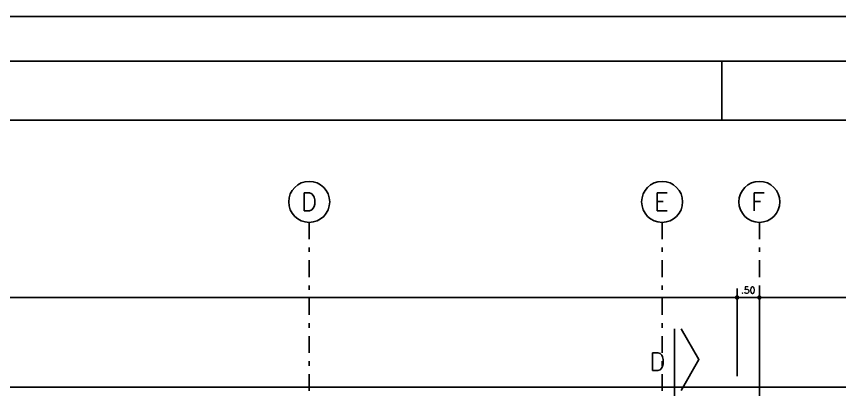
# Model space of a CAD drawing. Extents: x -14 to 107, y -33 to 53.
# Drawn here: x 34.9 to 53.34, y 44.45 to 52.81 of the extents above; entities that cross this region are included whole.
import ezdxf

# ---------------------------------------------------------------- set-up
doc = ezdxf.new("R2010")
doc.units = 0
doc.header["$LTSCALE"] = 1.5
doc.header["$MEASUREMENT"] = 0
doc.linetypes.add('DASHDOT', pattern=[1, 0.5, -0.25, 0, -0.25])
doc.layers.get('0').update_dxf_attribs({"linetype": 'CONTINUOUS'})
for name, color, linetype in [('A-PAREDE', 3, 'CONTINUOUS'), ('COTAS', 7, 'CONTINUOUS'), ('EIXOS', 32, 'DASHDOT'), ('N-NOTACOES', 6, 'CONTINUOUS'), ('PILAREXIST', 7, 'CONTINUOUS'), ('T-FOLHA', 7, 'CONTINUOUS')]:
    doc.layers.add(name, color=color, linetype=linetype)
doc.styles.add('COTA', font='romans.shx')
doc.styles.add('ROMANS', font='romans')
doc.dimstyles.new('DG060-1', dxfattribs={"dimscale": 0.1, "dimtxt": 1.5, "dimasz": 1, "dimexe": 2, "dimexo": 2.5, "dimgap": 0.9, "dimtad": 1, "dimzin": 4, "dimdsep": 46, "dimtxsty": 'COTA', "dimblk": 'DOT', "dimblk1": 'DOT', "dimblk2": 'DOT', "dimsah": 1, "dimcen": 0.09, "dimclrd": 1, "dimclre": 1, "dimclrt": 2, "dimadec": 0, "dimazin": 0, "dimtfac": 1, "dimtdec": 4, "dimtix": 1, "dimtmove": 2, "dimatfit": 3, "dimldrblk": 'DOT', "dimfxl": 1, "dimtvp": 2, "dimtolj": 1, "dimtzin": 0, "dimarcsym": 0})

# ---------------------------------------------------------------- blocks, each defined once
blk = doc.blocks.new('N-1109')
at = {"layer": 'N-NOTACOES'}
blk.add_line((0, 0.0315), (0, 0), dxfattribs=at)
blk.add_lwpolyline([(0.00146, 0.03155), (0.00546, 0.02463), (0.00146, 0.0177)], dxfattribs=at)
at = {"layer": 'N-NOTACOES', "style": 'ROMANS'}
blk.add_attdef('A', (-0.00562, 0.02217), '', height=0.004, dxfattribs=at)
blk = doc.blocks.new('DOT')
at = {"color": 0, "linetype": 'ByBlock'}
blk.add_line((-0.5, 0), (-1, 0), dxfattribs=at)
at = {"color": 0, "linetype": 'ByBlock', "const_width": 0.5}
blk.add_lwpolyline([(-0.25, 0, 1), (0.25, 0, 1)], format="xyb", close=True, dxfattribs=at)
blk = doc.blocks.new('*D33')
at = {"color": 1, "linetype": 'ByBlock'}
for p, q in [((14.3, 44.75), (14.3, 46.713)), ((51.045, 44.75), (51.045, 46.713)), ((14.4, 46.513), (50.945, 46.513))]:
    blk.add_line(p, q, dxfattribs=at)
at = {"color": 1, "linetype": 'ByBlock', "xscale": 0.1, "yscale": 0.1, "zscale": 0.1, "rotation": 180}
blk.add_blockref('DOT', (14.3, 46.513), dxfattribs=at)
at = {"color": 1, "linetype": 'ByBlock', "xscale": 0.1, "yscale": 0.1, "zscale": 0.1}
blk.add_blockref('DOT', (51.045, 46.513), dxfattribs=at)
at = {"color": 2, "linetype": 'ByBlock', "insert": (32.672, 46.678), "char_height": 0.15, "attachment_point": 5, "style": 'COTA'}
blk.add_mtext('\\A1;36.75', dxfattribs=at)
blk = doc.blocks.new('*D34')
at = {"color": 1, "linetype": 'ByBlock'}
for p, q in [((51.544, 39.753), (51.544, 46.713)), ((65.735, 40.65), (65.735, 46.713)), ((51.644, 46.513), (65.635, 46.513))]:
    blk.add_line(p, q, dxfattribs=at)
at = {"color": 1, "linetype": 'ByBlock', "xscale": 0.1, "yscale": 0.1, "zscale": 0.1, "rotation": 180}
blk.add_blockref('DOT', (51.544, 46.513), dxfattribs=at)
at = {"color": 1, "linetype": 'ByBlock', "xscale": 0.1, "yscale": 0.1, "zscale": 0.1}
blk.add_blockref('DOT', (65.735, 46.513), dxfattribs=at)
at = {"color": 2, "linetype": 'ByBlock', "insert": (58.639, 46.678), "char_height": 0.15, "attachment_point": 5, "style": 'COTA'}
blk.add_mtext('\\A1;14.19', dxfattribs=at)
blk = doc.blocks.new('*D155')
at = {"color": 1, "linetype": 'ByBlock'}
for p, q in [((51.045, 45.647), (51.045, 46.713)), ((51.544, 45.647), (51.544, 46.713)), ((51.444, 46.513), (51.145, 46.513))]:
    blk.add_line(p, q, dxfattribs=at)
at = {"color": 1, "linetype": 'ByBlock', "xscale": 0.1, "yscale": 0.1, "zscale": 0.1, "rotation": 180}
blk.add_blockref('DOT', (51.045, 46.513), dxfattribs=at)
at = {"color": 1, "linetype": 'ByBlock', "xscale": 0.1, "yscale": 0.1, "zscale": 0.1}
blk.add_blockref('DOT', (51.544, 46.513), dxfattribs=at)
at = {"color": 2, "linetype": 'ByBlock', "insert": (51.294, 46.678), "char_height": 0.15, "attachment_point": 5, "style": 'COTA'}
blk.add_mtext('\\A1;.50', dxfattribs=at)

msp = doc.modelspace()

# ---------------------------------------------------------------- linework, layer by layer
at = {"layer": 'A-PAREDE'}
msp.add_line((0, 44.5), (60.0886, 44.5), dxfattribs=at)
at = {"layer": 'EIXOS', "ltscale": 0.5}
for p, q in [((41.461, 48.1976), (41.461, -4.8398)), ((49.366, 48.1976), (49.366, -4.8398)), ((51.5447, 48.1976), (51.5447, -4.8398))]:
    msp.add_line(p, q, dxfattribs=at)
at = {"layer": 'EIXOS', "linetype": 'Continuous'}
for centre in [(41.461, 48.6568), (49.366, 48.6568), (51.544, 48.6568)]:
    msp.add_circle(centre, 0.4592, dxfattribs=at)
at = {"layer": 'T-FOLHA', "color": 1}
msp.add_lwpolyline([(-13.699, -33.2871), (-13.699, 52.8129), (107.201, 52.8129), (107.201, -33.2871)], close=True, dxfattribs=at)
at = {"layer": 'T-FOLHA', "color": 2}
msp.add_lwpolyline([(-12.699, -32.2871), (-12.699, 51.8129), (106.201, 51.8129), (106.201, -32.2871)], close=True, dxfattribs=at)
msp.add_lwpolyline([(50.701, 51.8129), (50.701, 50.4912)], dxfattribs=at)
at = {"layer": 'T-FOLHA', "color": 3}
msp.add_lwpolyline([(-10.199, 50.4912), (105.201, 50.4912), (105.201, -30.6831), (-10.199, -30.6831), (-10.199, 50.4912)], dxfattribs=at)

# ---------------------------------------------------------------- block references
at = {"layer": 'PILAREXIST', "xscale": 100, "yscale": 100, "zscale": 100}
msp.add_blockref('N-1109', (49.6441, 42.6596), dxfattribs=at).add_auto_attribs({'A': 'D'})

# ---------------------------------------------------------------- texts
at = {"layer": 'EIXOS', "color": 2, "style": 'ROMANS'}
for s, p in [('D', (41.2792, 48.4566)), ('E', (49.1842, 48.4566)), ('F', (51.3622, 48.4566))]:
    msp.add_text(s, height=0.4, dxfattribs=at).set_placement(p)

# ---------------------------------------------------------------- dimensions: what is measured, and where the dimension line sits
at = {"layer": 'COTAS'}
for base, p1, p2, picture, middle in [((51.0447, 46.5133), (14.3, 44.5), (51.0447, 44.5), '*D33', (32.6723, 46.6783)), ((51.0447, 46.5133), (51.544, 45.3967), (51.0447, 45.3967), '*D155', (51.2943, 46.6783)), ((65.7347, 46.5133), (51.544, 39.5034), (65.7347, 40.4), '*D34', (58.6393, 46.6783))]:
    dim = msp.add_linear_dim(base=base, p1=p1, p2=p2, dimstyle='DG060-1', dxfattribs=at)
    dim.commit()
    dim.dimension.update_dxf_attribs({"geometry": picture, "text_midpoint": middle})

doc.saveas('drawing.dxf')
